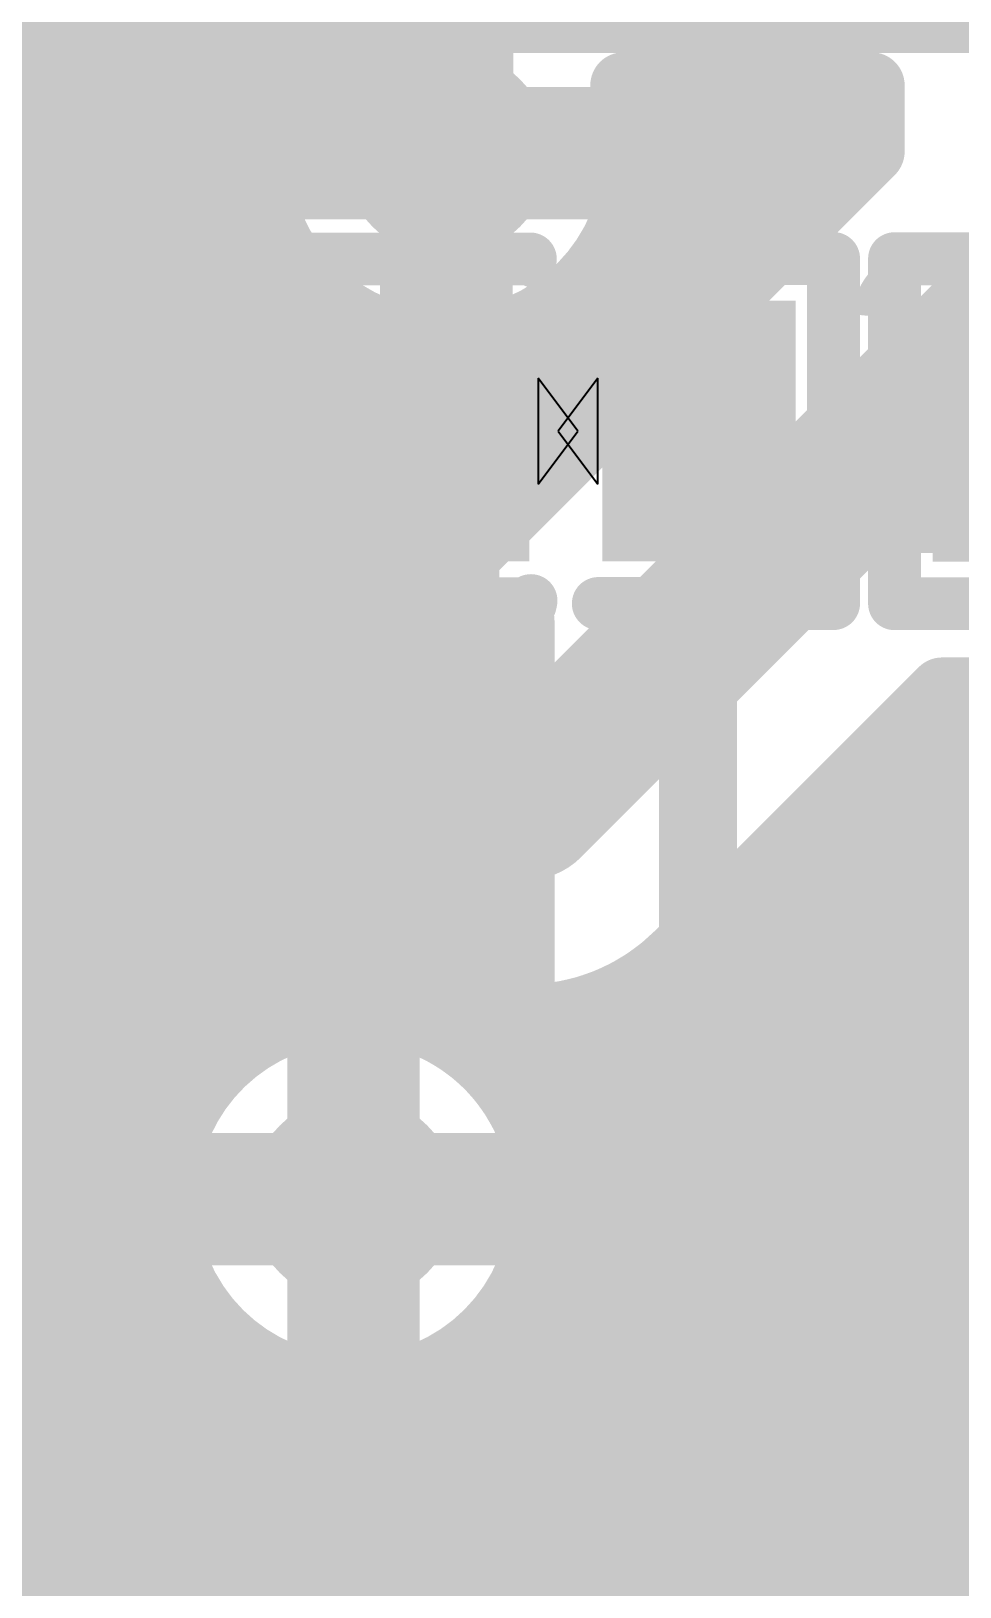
# Model space of a CAD drawing. Header units: inches. Extents: x 0 to 215, y 0 to 215.
# Drawn here: x 0.3667 to 0.4368, y 0.3897 to 0.5072 of the extents above; entities that cross this region are included whole.
import ezdxf

# ---------------------------------------------------------------- set-up
doc = ezdxf.new("R2010")
doc.units = ezdxf.units.IN
doc.header["$MEASUREMENT"] = 0
for name, color, linetype in [('BottomLayer', 5, 'Continuous'), ('BottomOverlay', 54, 'Continuous'), ('BottomPaste', 16, 'Continuous'), ('BottomSolder', 6, 'Continuous'), ('TopLayer', 1, 'Continuous'), ('TopOverlay', 2, 'Continuous'), ('TopPaste', 8, 'Continuous'), ('TopSolder', 216, 'Continuous'), ('ViaHoleLayer', 16, 'Continuous')]:
    doc.layers.add(name, color=color, linetype=linetype)
doc.styles.add('Arial', font='', dxfattribs={"height": 0.2})
doc.styles.get('Arial').set_extended_font_data('Arial')

# ---------------------------------------------------------------- blocks, each defined once
blk = doc.blocks.new('BF82192__10')
at = {"layer": 'BottomLayer'}
blk.add_hatch(color=5, dxfattribs=at).paths.add_polyline_path([(-0.09803, -0.31102), (-0.09803, -0.27953), (-0.07441, -0.27953), (-0.07441, -0.31102)])
at = {"layer": 'BottomPaste'}
blk.add_hatch(color=16, dxfattribs=at).paths.add_polyline_path([(-0.09803, -0.31102), (-0.09803, -0.27953), (-0.07441, -0.27953), (-0.07441, -0.31102)])
at = {"layer": 'BottomSolder'}
for points in [[(-0.1103, -0.18707), (-0.1103, -0.14757), (-0.07868, -0.14757), (-0.07868, -0.18707)], [(-0.06306, -0.18707), (-0.06306, -0.14757), (-0.03143, -0.14757), (-0.03143, -0.18707)], [(-0.01581, -0.18707), (-0.01581, -0.14757), (0.01581, -0.14757), (0.01581, -0.18707)], [(-0.10203, -0.31502), (-0.10203, -0.27553), (-0.07041, -0.27553), (-0.07041, -0.31502)]]:
    blk.add_hatch(color=6, dxfattribs=at).paths.add_polyline_path(points)
at = {"layer": 'BottomOverlay'}
blk.add_lwpolyline([(0.29565, -0.08636, 0.01, 0.01, -1), (-0.2949, -0.08636, 0.01, 0.01, 0)], format="xyseb", dxfattribs=at)
blk.add_lwpolyline([(0.29565, -0.08636, 0.01, 0.01, -1), (-0.2949, -0.08636, 0.01, 0.01, 0)], format="xyseb", dxfattribs=at)
blk = doc.blocks.new('T___P_____11')
at = {"layer": 'TopLayer'}
h = blk.add_hatch(color=1, dxfattribs=at)
edge = h.paths.add_edge_path()
edge.add_arc((0, 0), 0.01969, 0, 360)
at = {"layer": 'TopPaste'}
h = blk.add_hatch(color=8, dxfattribs=at)
edge = h.paths.add_edge_path()
edge.add_arc((0, 0), 0.01969, 0, 360)
at = {"layer": 'TopSolder'}
h = blk.add_hatch(color=216, dxfattribs=at)
edge = h.paths.add_edge_path()
edge.add_arc((0, 0), 0.02369, 0, 360)
blk = doc.blocks.new('T___P_____12')
at = {"layer": 'TopLayer'}
h = blk.add_hatch(color=1, dxfattribs=at)
edge = h.paths.add_edge_path()
edge.add_arc((0, 0), 0.01969, 0, 360)
at = {"layer": 'TopPaste'}
h = blk.add_hatch(color=8, dxfattribs=at)
edge = h.paths.add_edge_path()
edge.add_arc((0, 0), 0.01969, 0, 360)
at = {"layer": 'TopSolder'}
h = blk.add_hatch(color=216, dxfattribs=at)
edge = h.paths.add_edge_path()
edge.add_arc((0, 0), 0.02369, 0, 360)
blk = doc.blocks.new('D0201_BI_A_50')
at = {"layer": 'TopLayer'}
for points in [[(-0.01523, 0.00789), (-0.0046, 0.00789), (-0.0046, -0.00786), (-0.01523, -0.00786)], [(0.00485, 0.00789), (0.01548, 0.00789), (0.01548, -0.00786), (0.00485, -0.00786)]]:
    blk.add_hatch(color=1, dxfattribs=at).paths.add_polyline_path(points)
at = {"layer": 'TopPaste'}
for points in [[(-0.01523, 0.00789), (-0.0046, 0.00789), (-0.0046, -0.00786), (-0.01523, -0.00786)], [(0.00485, 0.00789), (0.01548, 0.00789), (0.01548, -0.00786), (0.00485, -0.00786)]]:
    blk.add_hatch(color=8, dxfattribs=at).paths.add_polyline_path(points)
at = {"layer": 'TopSolder'}
for points in [[(-0.0172, 0.00986), (-0.00263, 0.00986), (-0.00263, -0.00983), (-0.0172, -0.00983)], [(0.00288, 0.00986), (0.01745, 0.00986), (0.01745, -0.00983), (0.00288, -0.00983)]]:
    blk.add_hatch(color=216, dxfattribs=at).paths.add_polyline_path(points)
at = {"layer": 'TopOverlay'}
for p, q in [((0.00103, 0.00001), (-0.00197, 0.00401)), ((-0.00197, 0.00401), (-0.00197, -0.00399)), ((0.00253, 0.00401), (-0.00047, 0.00001)), ((0.00253, -0.00399), (0.00253, 0.00401)), ((-0.00197, -0.00399), (0.00103, 0.00001)), ((-0.00047, 0.00001), (0.00253, -0.00399))]:
    blk.add_line(p, q, dxfattribs=at)
for points in [[(-0.00257, 0.01301, 0.004, 0.004, 0), (-0.02032, 0.01301, 0.004, 0.004, 0)], [(-0.02032, 0.01301, 0.004, 0.004, 0), (-0.02032, 0.01001, 0.004, 0.004, 0)], [(0.00257, 0.01304, 0.004, 0.004, 0), (0.00252, 0.01279, 0.004, 0.004, 0)], [(0.02032, 0.01304, 0.004, 0.004, 0), (0.00257, 0.01304, 0.004, 0.004, 0)], [(0.02032, 0.01304, 0.004, 0.004, 0), (0.02032, -0.01001, 0.004, 0.004, 0)], [(-0.02032, 0.01001, 0.004, 0.004, 0), (-0.02032, -0.01304, 0.004, 0.004, 0)], [(0.02032, -0.01001, 0.004, 0.004, 0), (0.02032, -0.01301, 0.004, 0.004, 0)], [(-0.00257, -0.01304, 0.004, 0.004, 0), (-0.02032, -0.01304, 0.004, 0.004, 0)], [(-0.00252, -0.01279, 0.004, 0.004, 0), (-0.00257, -0.01304, 0.004, 0.004, 0)], [(0.02032, -0.01301, 0.004, 0.004, 0), (0.00257, -0.01301, 0.004, 0.004, 0)]]:
    blk.add_lwpolyline(points, format="xyseb", dxfattribs=at)
for points in [[(-0.02132, 0.01301, 0.002, 0.002, 1), (-0.01932, 0.01301, 0.002, 0.002, 1)], [(-0.02132, 0.01301, 0.002, 0.002, 1), (-0.01932, 0.01301, 0.002, 0.002, 1)], [(-0.00357, 0.01301, 0.002, 0.002, 1), (-0.00157, 0.01301, 0.002, 0.002, 1)], [(0.00152, 0.01279, 0.002, 0.002, 1), (0.00352, 0.01279, 0.002, 0.002, 1)], [(0.00157, 0.01304, 0.002, 0.002, 1), (0.00357, 0.01304, 0.002, 0.002, 1)], [(0.00157, 0.01304, 0.002, 0.002, 1), (0.00357, 0.01304, 0.002, 0.002, 1)], [(0.01932, 0.01304, 0.002, 0.002, 1), (0.02132, 0.01304, 0.002, 0.002, 1)], [(0.01932, 0.01304, 0.002, 0.002, 1), (0.02132, 0.01304, 0.002, 0.002, 1)], [(-0.02132, 0.01001, 0.002, 0.002, 1), (-0.01932, 0.01001, 0.002, 0.002, 1)], [(-0.02132, 0.01001, 0.002, 0.002, 1), (-0.01932, 0.01001, 0.002, 0.002, 1)], [(0.01932, -0.01001, 0.002, 0.002, 1), (0.02132, -0.01001, 0.002, 0.002, 1)], [(0.01932, -0.01001, 0.002, 0.002, 1), (0.02132, -0.01001, 0.002, 0.002, 1)], [(-0.02132, -0.01304, 0.002, 0.002, 1), (-0.01932, -0.01304, 0.002, 0.002, 1)], [(-0.02132, -0.01304, 0.002, 0.002, 1), (-0.01932, -0.01304, 0.002, 0.002, 1)], [(-0.00357, -0.01304, 0.002, 0.002, 1), (-0.00157, -0.01304, 0.002, 0.002, 1)], [(-0.00357, -0.01304, 0.002, 0.002, 1), (-0.00157, -0.01304, 0.002, 0.002, 1)], [(-0.00352, -0.01279, 0.002, 0.002, 1), (-0.00152, -0.01279, 0.002, 0.002, 1)], [(0.00157, -0.01301, 0.002, 0.002, 1), (0.00357, -0.01301, 0.002, 0.002, 1)], [(0.01932, -0.01301, 0.002, 0.002, 1), (0.02132, -0.01301, 0.002, 0.002, 1)], [(0.01932, -0.01301, 0.002, 0.002, 1), (0.02132, -0.01301, 0.002, 0.002, 1)]]:
    blk.add_lwpolyline(points, format="xyseb", close=True, dxfattribs=at)
blk = doc.blocks.new('D0201_BI_A_51')
at = {"layer": 'TopLayer'}
for points in [[(-0.01523, 0.00789), (-0.0046, 0.00789), (-0.0046, -0.00786), (-0.01523, -0.00786)], [(0.00485, 0.00789), (0.01548, 0.00789), (0.01548, -0.00786), (0.00485, -0.00786)]]:
    blk.add_hatch(color=1, dxfattribs=at).paths.add_polyline_path(points)
at = {"layer": 'TopPaste'}
for points in [[(-0.01523, 0.00789), (-0.0046, 0.00789), (-0.0046, -0.00786), (-0.01523, -0.00786)], [(0.00485, 0.00789), (0.01548, 0.00789), (0.01548, -0.00786), (0.00485, -0.00786)]]:
    blk.add_hatch(color=8, dxfattribs=at).paths.add_polyline_path(points)
at = {"layer": 'TopSolder'}
for points in [[(-0.0172, 0.00986), (-0.00263, 0.00986), (-0.00263, -0.00983), (-0.0172, -0.00983)], [(0.00288, 0.00986), (0.01745, 0.00986), (0.01745, -0.00983), (0.00288, -0.00983)]]:
    blk.add_hatch(color=216, dxfattribs=at).paths.add_polyline_path(points)
at = {"layer": 'TopOverlay'}
for p, q in [((0.00103, 0.00001), (-0.00197, 0.00401)), ((-0.00197, 0.00401), (-0.00197, -0.00399)), ((0.00253, 0.00401), (-0.00047, 0.00001)), ((0.00253, -0.00399), (0.00253, 0.00401)), ((-0.00197, -0.00399), (0.00103, 0.00001)), ((-0.00047, 0.00001), (0.00253, -0.00399))]:
    blk.add_line(p, q, dxfattribs=at)
for points in [[(-0.02032, 0.01301, 0.004, 0.004, 0), (-0.00257, 0.01301, 0.004, 0.004, 0)], [(-0.02032, 0.01001, 0.004, 0.004, 0), (-0.02032, 0.01301, 0.004, 0.004, 0)], [(0.00252, 0.01279, 0.004, 0.004, 0), (0.00257, 0.01304, 0.004, 0.004, 0)], [(0.00257, 0.01304, 0.004, 0.004, 0), (0.02032, 0.01304, 0.004, 0.004, 0)], [(0.02032, -0.01001, 0.004, 0.004, 0), (0.02032, 0.01304, 0.004, 0.004, 0)], [(-0.02032, -0.01304, 0.004, 0.004, 0), (-0.02032, 0.01001, 0.004, 0.004, 0)], [(0.02032, -0.01301, 0.004, 0.004, 0), (0.02032, -0.01001, 0.004, 0.004, 0)], [(-0.02032, -0.01304, 0.004, 0.004, 0), (-0.00257, -0.01304, 0.004, 0.004, 0)], [(-0.00257, -0.01304, 0.004, 0.004, 0), (-0.00252, -0.01279, 0.004, 0.004, 0)], [(0.00257, -0.01301, 0.004, 0.004, 0), (0.02032, -0.01301, 0.004, 0.004, 0)]]:
    blk.add_lwpolyline(points, format="xyseb", dxfattribs=at)
for points in [[(-0.02132, 0.01301, 0.002, 0.002, 1), (-0.01932, 0.01301, 0.002, 0.002, 1)], [(-0.02132, 0.01301, 0.002, 0.002, 1), (-0.01932, 0.01301, 0.002, 0.002, 1)], [(-0.00357, 0.01301, 0.002, 0.002, 1), (-0.00157, 0.01301, 0.002, 0.002, 1)], [(0.00152, 0.01279, 0.002, 0.002, 1), (0.00352, 0.01279, 0.002, 0.002, 1)], [(0.00157, 0.01304, 0.002, 0.002, 1), (0.00357, 0.01304, 0.002, 0.002, 1)], [(0.00157, 0.01304, 0.002, 0.002, 1), (0.00357, 0.01304, 0.002, 0.002, 1)], [(0.01932, 0.01304, 0.002, 0.002, 1), (0.02132, 0.01304, 0.002, 0.002, 1)], [(0.01932, 0.01304, 0.002, 0.002, 1), (0.02132, 0.01304, 0.002, 0.002, 1)], [(-0.02132, 0.01001, 0.002, 0.002, 1), (-0.01932, 0.01001, 0.002, 0.002, 1)], [(-0.02132, 0.01001, 0.002, 0.002, 1), (-0.01932, 0.01001, 0.002, 0.002, 1)], [(0.01932, -0.01001, 0.002, 0.002, 1), (0.02132, -0.01001, 0.002, 0.002, 1)], [(0.01932, -0.01001, 0.002, 0.002, 1), (0.02132, -0.01001, 0.002, 0.002, 1)], [(-0.02132, -0.01304, 0.002, 0.002, 1), (-0.01932, -0.01304, 0.002, 0.002, 1)], [(-0.02132, -0.01304, 0.002, 0.002, 1), (-0.01932, -0.01304, 0.002, 0.002, 1)], [(-0.00357, -0.01304, 0.002, 0.002, 1), (-0.00157, -0.01304, 0.002, 0.002, 1)], [(-0.00357, -0.01304, 0.002, 0.002, 1), (-0.00157, -0.01304, 0.002, 0.002, 1)], [(-0.00352, -0.01279, 0.002, 0.002, 1), (-0.00152, -0.01279, 0.002, 0.002, 1)], [(0.00157, -0.01301, 0.002, 0.002, 1), (0.00357, -0.01301, 0.002, 0.002, 1)], [(0.01932, -0.01301, 0.002, 0.002, 1), (0.02132, -0.01301, 0.002, 0.002, 1)], [(0.01932, -0.01301, 0.002, 0.002, 1), (0.02132, -0.01301, 0.002, 0.002, 1)]]:
    blk.add_lwpolyline(points, format="xyseb", close=True, dxfattribs=at)
blk = doc.blocks.new('D0201_BI_A_56')
at = {"layer": 'TopLayer'}
for points in [[(-0.01523, 0.00789), (-0.0046, 0.00789), (-0.0046, -0.00786), (-0.01523, -0.00786)], [(0.00485, 0.00789), (0.01548, 0.00789), (0.01548, -0.00786), (0.00485, -0.00786)]]:
    blk.add_hatch(color=1, dxfattribs=at).paths.add_polyline_path(points)
at = {"layer": 'TopPaste'}
for points in [[(-0.01523, 0.00789), (-0.0046, 0.00789), (-0.0046, -0.00786), (-0.01523, -0.00786)], [(0.00485, 0.00789), (0.01548, 0.00789), (0.01548, -0.00786), (0.00485, -0.00786)]]:
    blk.add_hatch(color=8, dxfattribs=at).paths.add_polyline_path(points)
at = {"layer": 'TopSolder'}
for points in [[(-0.0172, 0.00986), (-0.00263, 0.00986), (-0.00263, -0.00983), (-0.0172, -0.00983)], [(0.00288, 0.00986), (0.01745, 0.00986), (0.01745, -0.00983), (0.00288, -0.00983)]]:
    blk.add_hatch(color=216, dxfattribs=at).paths.add_polyline_path(points)
at = {"layer": 'TopOverlay'}
for p, q in [((0.00103, 0.00001), (-0.00197, 0.00401)), ((-0.00197, 0.00401), (-0.00197, -0.00399)), ((0.00253, 0.00401), (-0.00047, 0.00001)), ((0.00253, -0.00399), (0.00253, 0.00401)), ((-0.00197, -0.00399), (0.00103, 0.00001)), ((-0.00047, 0.00001), (0.00253, -0.00399))]:
    blk.add_line(p, q, dxfattribs=at)
for points in [[(-0.00257, 0.01301, 0.004, 0.004, 0), (-0.02032, 0.01301, 0.004, 0.004, 0)], [(-0.02032, 0.01301, 0.004, 0.004, 0), (-0.02032, 0.01001, 0.004, 0.004, 0)], [(0.00257, 0.01304, 0.004, 0.004, 0), (0.00252, 0.01279, 0.004, 0.004, 0)], [(0.02032, 0.01304, 0.004, 0.004, 0), (0.00257, 0.01304, 0.004, 0.004, 0)], [(0.02032, 0.01304, 0.004, 0.004, 0), (0.02032, -0.01001, 0.004, 0.004, 0)], [(-0.02032, 0.01001, 0.004, 0.004, 0), (-0.02032, -0.01304, 0.004, 0.004, 0)], [(0.02032, -0.01001, 0.004, 0.004, 0), (0.02032, -0.01301, 0.004, 0.004, 0)], [(-0.00257, -0.01304, 0.004, 0.004, 0), (-0.02032, -0.01304, 0.004, 0.004, 0)], [(-0.00252, -0.01279, 0.004, 0.004, 0), (-0.00257, -0.01304, 0.004, 0.004, 0)], [(0.02032, -0.01301, 0.004, 0.004, 0), (0.00257, -0.01301, 0.004, 0.004, 0)]]:
    blk.add_lwpolyline(points, format="xyseb", dxfattribs=at)
for points in [[(-0.02132, 0.01301, 0.002, 0.002, 1), (-0.01932, 0.01301, 0.002, 0.002, 1)], [(-0.02132, 0.01301, 0.002, 0.002, 1), (-0.01932, 0.01301, 0.002, 0.002, 1)], [(-0.00357, 0.01301, 0.002, 0.002, 1), (-0.00157, 0.01301, 0.002, 0.002, 1)], [(0.00152, 0.01279, 0.002, 0.002, 1), (0.00352, 0.01279, 0.002, 0.002, 1)], [(0.00157, 0.01304, 0.002, 0.002, 1), (0.00357, 0.01304, 0.002, 0.002, 1)], [(0.00157, 0.01304, 0.002, 0.002, 1), (0.00357, 0.01304, 0.002, 0.002, 1)], [(0.01932, 0.01304, 0.002, 0.002, 1), (0.02132, 0.01304, 0.002, 0.002, 1)], [(0.01932, 0.01304, 0.002, 0.002, 1), (0.02132, 0.01304, 0.002, 0.002, 1)], [(-0.02132, 0.01001, 0.002, 0.002, 1), (-0.01932, 0.01001, 0.002, 0.002, 1)], [(-0.02132, 0.01001, 0.002, 0.002, 1), (-0.01932, 0.01001, 0.002, 0.002, 1)], [(0.01932, -0.01001, 0.002, 0.002, 1), (0.02132, -0.01001, 0.002, 0.002, 1)], [(0.01932, -0.01001, 0.002, 0.002, 1), (0.02132, -0.01001, 0.002, 0.002, 1)], [(-0.02132, -0.01304, 0.002, 0.002, 1), (-0.01932, -0.01304, 0.002, 0.002, 1)], [(-0.02132, -0.01304, 0.002, 0.002, 1), (-0.01932, -0.01304, 0.002, 0.002, 1)], [(-0.00357, -0.01304, 0.002, 0.002, 1), (-0.00157, -0.01304, 0.002, 0.002, 1)], [(-0.00357, -0.01304, 0.002, 0.002, 1), (-0.00157, -0.01304, 0.002, 0.002, 1)], [(-0.00352, -0.01279, 0.002, 0.002, 1), (-0.00152, -0.01279, 0.002, 0.002, 1)], [(0.00157, -0.01301, 0.002, 0.002, 1), (0.00357, -0.01301, 0.002, 0.002, 1)], [(0.01932, -0.01301, 0.002, 0.002, 1), (0.02132, -0.01301, 0.002, 0.002, 1)], [(0.01932, -0.01301, 0.002, 0.002, 1), (0.02132, -0.01301, 0.002, 0.002, 1)]]:
    blk.add_lwpolyline(points, format="xyseb", close=True, dxfattribs=at)

msp = doc.modelspace()

# ---------------------------------------------------------------- hatches: boundary and pattern name
at = {"layer": 'BottomLayer'}
h = msp.add_hatch(color=5, dxfattribs=at)
edge = h.paths.add_edge_path()
edge.add_arc((0.398, 0.498), 0.00787, 0, 360)
h = msp.add_hatch(color=5, dxfattribs=at)
edge = h.paths.add_edge_path()
edge.add_arc((0.391, 0.419), 0.00787, 0, 360)
at = {"layer": 'TopLayer'}
h = msp.add_hatch(color=1, dxfattribs=at)
edge = h.paths.add_edge_path()
edge.add_arc((0.398, 0.498), 0.00787, 0, 360)
h = msp.add_hatch(color=1, dxfattribs=at)
edge = h.paths.add_edge_path()
edge.add_arc((0.391, 0.419), 0.00787, 0, 360)
at = {"layer": 'ViaHoleLayer'}
h = msp.add_hatch(color=16, dxfattribs=at)
edge = h.paths.add_edge_path()
edge.add_arc((0.398, 0.498), 0.00394, 0, 360)
h = msp.add_hatch(color=16, dxfattribs=at)
edge = h.paths.add_edge_path()
edge.add_arc((0.391, 0.419), 0.00394, 0, 360)

# ---------------------------------------------------------------- linework, layer by layer
at = {"layer": 'BottomLayer'}
for points in [[(0.37014, 0.50311, 0.005, 0.005, 0), (0.37014, 0.54748, 0.005, 0.005, 0)], [(0.38089, 0.50311, 0.005, 0.005, 0), (0.38089, 0.54748, 0.005, 0.005, 0)], [(0.41738, 0.50311, 0.005, 0.005, 0), (0.41738, 0.54748, 0.005, 0.005, 0)], [(0.42813, 0.50311, 0.005, 0.005, 0), (0.42813, 0.54748, 0.005, 0.005, 0)], [(0.39913, 0.49913, 0.00787, 0.00787, 0), (0.39913, 0.5253, 0.00787, 0.00787, 0)], [(0.37014, 0.50598, 0.005, 0.005, 0), (0.38089, 0.50598, 0.005, 0.005, 0)], [(0.41738, 0.50598, 0.005, 0.005, 0), (0.42813, 0.50598, 0.005, 0.005, 0)], [(0.35666, 0.50311, 0.005, 0.005, 0), (0.37014, 0.50311, 0.005, 0.005, 0)], [(0.38089, 0.50311, 0.005, 0.005, 0), (0.38463, 0.50311, 0.005, 0.005, 0)], [(0.41231, 0.498, 0.005, 0.005, -1.201706), (0.38463, 0.50311, 0.005, 0.005, 0)], [(0.41137, 0.50311, 0.005, 0.005, 0), (0.41738, 0.50311, 0.005, 0.005, 0)], [(0.41137, 0.50311, 0.005, 0.005, -0.091613), (0.41231, 0.498, 0.005, 0.005, 0)], [(0.4301, 0.49812, 0.005, 0.005, 0), (0.4301, 0.50311, 0.005, 0.005, 0)], [(0.35551, 0.50196, 0.005, 0.005, 0), (0.38425, 0.50196, 0.005, 0.005, 0)], [(0.41175, 0.50196, 0.005, 0.005, 0), (0.4301, 0.50196, 0.005, 0.005, 0)], [(0.38619, 0.498, 0.01, 0.01, 0), (0.398, 0.498, 0.01, 0.01, 0)], [(0.398, 0.498, 0.01, 0.01, 0), (0.40981, 0.498, 0.01, 0.01, 0)], [(0.398, 0.48619, 0.01, 0.01, 0), (0.398, 0.498, 0.01, 0.01, 0)], [(0.398, 0.498, 0.00787, 0.00787, 0), (0.39913, 0.49913, 0.00787, 0.00787, 0)], [(0.41721, 0.48523, 0.005, 0.005, 0), (0.4301, 0.49812, 0.005, 0.005, 0)], [(0.3515, 0.49795, 0.005, 0.005, 0), (0.38369, 0.49795, 0.005, 0.005, 0)], [(0.41231, 0.49795, 0.005, 0.005, 0), (0.42992, 0.49795, 0.005, 0.005, 0)], [(0.42869, 0.47369, 0.01181, 0.01181, 0), (0.44638, 0.49138, 0.01181, 0.01181, 0)], [(0.34748, 0.49393, 0.005, 0.005, 0), (0.38428, 0.49393, 0.005, 0.005, 0)], [(0.41172, 0.49393, 0.005, 0.005, 0), (0.42591, 0.49393, 0.005, 0.005, 0)], [(0.34347, 0.48992, 0.005, 0.005, 0), (0.38619, 0.48992, 0.005, 0.005, 0)], [(0.40981, 0.48992, 0.005, 0.005, 0), (0.42189, 0.48992, 0.005, 0.005, 0)], [(0.34066, 0.4859, 0.005, 0.005, 0), (0.39036, 0.4859, 0.005, 0.005, 0)], [(0.39726, 0.46528, 0.005, 0.005, 0), (0.41715, 0.48517, 0.005, 0.005, 0)], [(0.40564, 0.4859, 0.005, 0.005, 0), (0.41788, 0.4859, 0.005, 0.005, 0)], [(0.33556, 0.48188, 0.005, 0.005, 0), (0.41386, 0.48188, 0.005, 0.005, 0)], [(0.28978, 0.47787, 0.005, 0.005, 0), (0.40985, 0.47787, 0.005, 0.005, 0)], [(0.404, 0.449, 0.01181, 0.01181, 0), (0.42869, 0.47369, 0.01181, 0.01181, 0)], [(0.42869, 0.47369, 0.01181, 0.01181, 0), (0.48269, 0.47369, 0.01181, 0.01181, 0)], [(0.28557, 0.47385, 0.005, 0.005, 0), (0.40583, 0.47385, 0.005, 0.005, 0)], [(0.27197, 0.46984, 0.005, 0.005, 0), (0.40181, 0.46984, 0.005, 0.005, 0)], [(0.27033, 0.46528, 0.005, 0.005, 0), (0.39726, 0.46528, 0.005, 0.005, 0)], [(0.27061, 0.46582, 0.005, 0.005, 0), (0.3978, 0.46582, 0.005, 0.005, 0)], [(0.41554, 0.43752, 0.005, 0.005, 0), (0.43543, 0.45741, 0.005, 0.005, 0)], [(0.43543, 0.45741, 0.005, 0.005, 0), (0.48269, 0.45741, 0.005, 0.005, 0)], [(0.4318, 0.45377, 0.005, 0.005, 0), (0.53549, 0.45377, 0.005, 0.005, 0)], [(0.26104, 0.449, 0.01181, 0.01181, 0), (0.404, 0.449, 0.01181, 0.01181, 0)], [(0.42778, 0.44976, 0.005, 0.005, 0), (0.53414, 0.44976, 0.005, 0.005, 0)], [(0.42377, 0.44574, 0.005, 0.005, 0), (0.53375, 0.44574, 0.005, 0.005, 0)], [(0.41975, 0.44173, 0.005, 0.005, 0), (0.53426, 0.44173, 0.005, 0.005, 0)], [(0.41554, 0.43752, 0.005, 0.005, -0.199638), (0.404, 0.43272, 0.005, 0.005, 0)], [(0.41551, 0.43749, 0.005, 0.005, -0.198912), (0.404, 0.43272, 0.005, 0.005, 0)], [(0.41573, 0.43771, 0.005, 0.005, 0), (0.53574, 0.43771, 0.005, 0.005, 0)], [(0.40955, 0.4337, 0.005, 0.005, 0), (0.53852, 0.4337, 0.005, 0.005, 0)], [(0.26683, 0.43272, 0.005, 0.005, 0), (0.38693, 0.43272, 0.005, 0.005, 0)], [(0.3767, 0.41953, 0.005, 0.005, -0.321812), (0.38693, 0.43272, 0.005, 0.005, 0)], [(0.39507, 0.43272, 0.005, 0.005, 0), (0.404, 0.43272, 0.005, 0.005, 0)], [(0.39507, 0.43272, 0.005, 0.005, -0.332091), (0.40531, 0.419, 0.005, 0.005, 0)], [(0.26605, 0.42968, 0.005, 0.005, 0), (0.38147, 0.42968, 0.005, 0.005, 0)], [(0.40053, 0.42968, 0.005, 0.005, 0), (0.54384, 0.42968, 0.005, 0.005, 0)], [(0.26764, 0.42566, 0.005, 0.005, 0), (0.37834, 0.42566, 0.005, 0.005, 0)], [(0.40366, 0.42566, 0.005, 0.005, 0), (0.67888, 0.42566, 0.005, 0.005, 0)], [(0.26824, 0.42165, 0.005, 0.005, 0), (0.37694, 0.42165, 0.005, 0.005, 0)], [(0.40506, 0.42165, 0.005, 0.005, 0), (0.67549, 0.42165, 0.005, 0.005, 0)], [(0.37919, 0.419, 0.01, 0.01, 0), (0.391, 0.419, 0.01, 0.01, 0)], [(0.391, 0.419, 0.01, 0.01, 0), (0.40281, 0.419, 0.01, 0.01, 0)], [(0.391, 0.40719, 0.01, 0.01, 0), (0.391, 0.419, 0.01, 0.01, 0)], [(0.34191, 0.41953, 0.005, 0.005, 0), (0.3767, 0.41953, 0.005, 0.005, 0)], [(0.36016, 0.40128, 0.00787, 0.00787, 0), (0.37787, 0.419, 0.00787, 0.00787, 0)], [(0.37787, 0.419, 0.00787, 0.00787, 0), (0.488, 0.419, 0.00787, 0.00787, 0)], [(0.40531, 0.419, 0.005, 0.005, -0.778824), (0.37841, 0.4122, 0.005, 0.005, 0)], [(0.40525, 0.41763, 0.005, 0.005, 0), (0.49042, 0.41763, 0.005, 0.005, 0)], [(0.40426, 0.41362, 0.005, 0.005, 0), (0.48731, 0.41362, 0.005, 0.005, 0)], [(0.37841, 0.37516, 0.005, 0.005, 0), (0.37841, 0.4122, 0.005, 0.005, 0)], [(0.40179, 0.4096, 0.005, 0.005, 0), (0.48593, 0.4096, 0.005, 0.005, 0)], [(0.37841, 0.40559, 0.005, 0.005, 0), (0.38601, 0.40559, 0.005, 0.005, 0)], [(0.39599, 0.40559, 0.005, 0.005, 0), (0.48576, 0.40559, 0.005, 0.005, 0)], [(0.37841, 0.40157, 0.005, 0.005, 0), (0.48676, 0.40157, 0.005, 0.005, 0)], [(0.36016, 0.39735, 0.01, 0.01, 0), (0.37591, 0.39735, 0.01, 0.01, 0)], [(0.37841, 0.39755, 0.005, 0.005, 0), (0.48925, 0.39755, 0.005, 0.005, 0)], [(0.37841, 0.39354, 0.005, 0.005, 0), (0.49514, 0.39354, 0.005, 0.005, 0)], [(0.37841, 0.38952, 0.005, 0.005, 0), (0.51435, 0.38952, 0.005, 0.005, 0)]]:
    msp.add_lwpolyline(points, format="xyseb", dxfattribs=at)
for points in [[(0.36889, 0.50598, 0.0025, 0.0025, 1), (0.37139, 0.50598, 0.0025, 0.0025, 1)], [(0.37964, 0.50598, 0.0025, 0.0025, 1), (0.38214, 0.50598, 0.0025, 0.0025, 1)], [(0.41613, 0.50598, 0.0025, 0.0025, 1), (0.41863, 0.50598, 0.0025, 0.0025, 1)], [(0.42688, 0.50598, 0.0025, 0.0025, 1), (0.42938, 0.50598, 0.0025, 0.0025, 1)], [(0.36889, 0.50311, 0.0025, 0.0025, 1), (0.37139, 0.50311, 0.0025, 0.0025, 1)], [(0.36889, 0.50311, 0.0025, 0.0025, 1), (0.37139, 0.50311, 0.0025, 0.0025, 1)], [(0.37964, 0.50311, 0.0025, 0.0025, 1), (0.38214, 0.50311, 0.0025, 0.0025, 1)], [(0.37964, 0.50311, 0.0025, 0.0025, 1), (0.38214, 0.50311, 0.0025, 0.0025, 1)], [(0.38338, 0.50311, 0.0025, 0.0025, 1), (0.38588, 0.50311, 0.0025, 0.0025, 1)], [(0.38338, 0.50311, 0.0025, 0.0025, 1), (0.38588, 0.50311, 0.0025, 0.0025, 1)], [(0.41012, 0.50311, 0.0025, 0.0025, 1), (0.41262, 0.50311, 0.0025, 0.0025, 1)], [(0.41012, 0.50311, 0.0025, 0.0025, 1), (0.41262, 0.50311, 0.0025, 0.0025, 1)], [(0.41613, 0.50311, 0.0025, 0.0025, 1), (0.41863, 0.50311, 0.0025, 0.0025, 1)], [(0.41613, 0.50311, 0.0025, 0.0025, 1), (0.41863, 0.50311, 0.0025, 0.0025, 1)], [(0.42688, 0.50311, 0.0025, 0.0025, 1), (0.42938, 0.50311, 0.0025, 0.0025, 1)], [(0.42885, 0.50311, 0.0025, 0.0025, 1), (0.43135, 0.50311, 0.0025, 0.0025, 1)], [(0.383, 0.50196, 0.0025, 0.0025, 1), (0.3855, 0.50196, 0.0025, 0.0025, 1)], [(0.4105, 0.50196, 0.0025, 0.0025, 1), (0.413, 0.50196, 0.0025, 0.0025, 1)], [(0.42885, 0.50196, 0.0025, 0.0025, 1), (0.43135, 0.50196, 0.0025, 0.0025, 1)], [(0.38369, 0.498, 0.005, 0.005, 1), (0.38869, 0.498, 0.005, 0.005, 1)], [(0.3955, 0.498, 0.005, 0.005, 1), (0.4005, 0.498, 0.005, 0.005, 1)], [(0.3955, 0.498, 0.005, 0.005, 1), (0.4005, 0.498, 0.005, 0.005, 1)], [(0.3955, 0.498, 0.005, 0.005, 1), (0.4005, 0.498, 0.005, 0.005, 1)], [(0.39717, 0.49913, 0.00394, 0.00394, 1), (0.4011, 0.49913, 0.00394, 0.00394, 1)], [(0.39717, 0.49913, 0.00394, 0.00394, 1), (0.4011, 0.49913, 0.00394, 0.00394, 1)], [(0.40731, 0.498, 0.005, 0.005, 1), (0.41231, 0.498, 0.005, 0.005, 1)], [(0.39603, 0.498, 0.00394, 0.00394, 1), (0.39997, 0.498, 0.00394, 0.00394, 1)], [(0.41106, 0.498, 0.0025, 0.0025, 1), (0.41356, 0.498, 0.0025, 0.0025, 1)], [(0.41106, 0.498, 0.0025, 0.0025, 1), (0.41356, 0.498, 0.0025, 0.0025, 1)], [(0.42885, 0.49812, 0.0025, 0.0025, 1), (0.43135, 0.49812, 0.0025, 0.0025, 1)], [(0.42885, 0.49812, 0.0025, 0.0025, 1), (0.43135, 0.49812, 0.0025, 0.0025, 1)], [(0.38244, 0.49795, 0.0025, 0.0025, 1), (0.38494, 0.49795, 0.0025, 0.0025, 1)], [(0.41106, 0.49795, 0.0025, 0.0025, 1), (0.41356, 0.49795, 0.0025, 0.0025, 1)], [(0.42867, 0.49795, 0.0025, 0.0025, 1), (0.43117, 0.49795, 0.0025, 0.0025, 1)], [(0.38303, 0.49393, 0.0025, 0.0025, 1), (0.38553, 0.49393, 0.0025, 0.0025, 1)], [(0.41047, 0.49393, 0.0025, 0.0025, 1), (0.41297, 0.49393, 0.0025, 0.0025, 1)], [(0.42466, 0.49393, 0.0025, 0.0025, 1), (0.42716, 0.49393, 0.0025, 0.0025, 1)], [(0.38494, 0.48992, 0.0025, 0.0025, 1), (0.38744, 0.48992, 0.0025, 0.0025, 1)], [(0.40856, 0.48992, 0.0025, 0.0025, 1), (0.41106, 0.48992, 0.0025, 0.0025, 1)], [(0.42064, 0.48992, 0.0025, 0.0025, 1), (0.42314, 0.48992, 0.0025, 0.0025, 1)], [(0.3955, 0.48619, 0.005, 0.005, 1), (0.4005, 0.48619, 0.005, 0.005, 1)], [(0.38911, 0.4859, 0.0025, 0.0025, 1), (0.39161, 0.4859, 0.0025, 0.0025, 1)], [(0.40439, 0.4859, 0.0025, 0.0025, 1), (0.40689, 0.4859, 0.0025, 0.0025, 1)], [(0.4159, 0.48517, 0.0025, 0.0025, 1), (0.4184, 0.48517, 0.0025, 0.0025, 1)], [(0.41596, 0.48523, 0.0025, 0.0025, 1), (0.41846, 0.48523, 0.0025, 0.0025, 1)], [(0.41663, 0.4859, 0.0025, 0.0025, 1), (0.41913, 0.4859, 0.0025, 0.0025, 1)], [(0.41261, 0.48188, 0.0025, 0.0025, 1), (0.41511, 0.48188, 0.0025, 0.0025, 1)], [(0.4086, 0.47787, 0.0025, 0.0025, 1), (0.4111, 0.47787, 0.0025, 0.0025, 1)], [(0.42574, 0.47369, 0.00591, 0.00591, 1), (0.43164, 0.47369, 0.00591, 0.00591, 1)], [(0.42574, 0.47369, 0.00591, 0.00591, 1), (0.43164, 0.47369, 0.00591, 0.00591, 1)], [(0.42574, 0.47369, 0.00591, 0.00591, 1), (0.43164, 0.47369, 0.00591, 0.00591, 1)], [(0.40458, 0.47385, 0.0025, 0.0025, 1), (0.40708, 0.47385, 0.0025, 0.0025, 1)], [(0.40056, 0.46984, 0.0025, 0.0025, 1), (0.40306, 0.46984, 0.0025, 0.0025, 1)], [(0.39601, 0.46528, 0.0025, 0.0025, 1), (0.39851, 0.46528, 0.0025, 0.0025, 1)], [(0.39601, 0.46528, 0.0025, 0.0025, 1), (0.39851, 0.46528, 0.0025, 0.0025, 1)], [(0.39655, 0.46582, 0.0025, 0.0025, 1), (0.39905, 0.46582, 0.0025, 0.0025, 1)], [(0.43418, 0.45741, 0.0025, 0.0025, 1), (0.43668, 0.45741, 0.0025, 0.0025, 1)], [(0.43418, 0.45741, 0.0025, 0.0025, 1), (0.43668, 0.45741, 0.0025, 0.0025, 1)], [(0.43055, 0.45377, 0.0025, 0.0025, 1), (0.43305, 0.45377, 0.0025, 0.0025, 1)], [(0.40105, 0.449, 0.00591, 0.00591, 1), (0.40695, 0.449, 0.00591, 0.00591, 1)], [(0.40105, 0.449, 0.00591, 0.00591, 1), (0.40695, 0.449, 0.00591, 0.00591, 1)], [(0.42653, 0.44976, 0.0025, 0.0025, 1), (0.42903, 0.44976, 0.0025, 0.0025, 1)], [(0.42252, 0.44574, 0.0025, 0.0025, 1), (0.42502, 0.44574, 0.0025, 0.0025, 1)], [(0.4185, 0.44173, 0.0025, 0.0025, 1), (0.421, 0.44173, 0.0025, 0.0025, 1)], [(0.41426, 0.43749, 0.0025, 0.0025, 1), (0.41676, 0.43749, 0.0025, 0.0025, 1)], [(0.41429, 0.43752, 0.0025, 0.0025, 1), (0.41679, 0.43752, 0.0025, 0.0025, 1)], [(0.41429, 0.43752, 0.0025, 0.0025, 1), (0.41679, 0.43752, 0.0025, 0.0025, 1)], [(0.41448, 0.43771, 0.0025, 0.0025, 1), (0.41698, 0.43771, 0.0025, 0.0025, 1)], [(0.4083, 0.4337, 0.0025, 0.0025, 1), (0.4108, 0.4337, 0.0025, 0.0025, 1)], [(0.38568, 0.43272, 0.0025, 0.0025, 1), (0.38818, 0.43272, 0.0025, 0.0025, 1)], [(0.38568, 0.43272, 0.0025, 0.0025, 1), (0.38818, 0.43272, 0.0025, 0.0025, 1)], [(0.39382, 0.43272, 0.0025, 0.0025, 1), (0.39632, 0.43272, 0.0025, 0.0025, 1)], [(0.39382, 0.43272, 0.0025, 0.0025, 1), (0.39632, 0.43272, 0.0025, 0.0025, 1)], [(0.40275, 0.43272, 0.0025, 0.0025, 1), (0.40525, 0.43272, 0.0025, 0.0025, 1)], [(0.40275, 0.43272, 0.0025, 0.0025, 1), (0.40525, 0.43272, 0.0025, 0.0025, 1)], [(0.40275, 0.43272, 0.0025, 0.0025, 1), (0.40525, 0.43272, 0.0025, 0.0025, 1)], [(0.38022, 0.42968, 0.0025, 0.0025, 1), (0.38272, 0.42968, 0.0025, 0.0025, 1)], [(0.39928, 0.42968, 0.0025, 0.0025, 1), (0.40178, 0.42968, 0.0025, 0.0025, 1)], [(0.37709, 0.42566, 0.0025, 0.0025, 1), (0.37959, 0.42566, 0.0025, 0.0025, 1)], [(0.40241, 0.42566, 0.0025, 0.0025, 1), (0.40491, 0.42566, 0.0025, 0.0025, 1)], [(0.37569, 0.42165, 0.0025, 0.0025, 1), (0.37819, 0.42165, 0.0025, 0.0025, 1)], [(0.40381, 0.42165, 0.0025, 0.0025, 1), (0.40631, 0.42165, 0.0025, 0.0025, 1)], [(0.37669, 0.419, 0.005, 0.005, 1), (0.38169, 0.419, 0.005, 0.005, 1)], [(0.3885, 0.419, 0.005, 0.005, 1), (0.3935, 0.419, 0.005, 0.005, 1)], [(0.3885, 0.419, 0.005, 0.005, 1), (0.3935, 0.419, 0.005, 0.005, 1)], [(0.3885, 0.419, 0.005, 0.005, 1), (0.3935, 0.419, 0.005, 0.005, 1)], [(0.40031, 0.419, 0.005, 0.005, 1), (0.40531, 0.419, 0.005, 0.005, 1)], [(0.37591, 0.419, 0.00394, 0.00394, 1), (0.37984, 0.419, 0.00394, 0.00394, 1)], [(0.37591, 0.419, 0.00394, 0.00394, 1), (0.37984, 0.419, 0.00394, 0.00394, 1)], [(0.37545, 0.41953, 0.0025, 0.0025, 1), (0.37795, 0.41953, 0.0025, 0.0025, 1)], [(0.37545, 0.41953, 0.0025, 0.0025, 1), (0.37795, 0.41953, 0.0025, 0.0025, 1)], [(0.40406, 0.419, 0.0025, 0.0025, 1), (0.40656, 0.419, 0.0025, 0.0025, 1)], [(0.40406, 0.419, 0.0025, 0.0025, 1), (0.40656, 0.419, 0.0025, 0.0025, 1)], [(0.404, 0.41763, 0.0025, 0.0025, 1), (0.4065, 0.41763, 0.0025, 0.0025, 1)], [(0.40301, 0.41362, 0.0025, 0.0025, 1), (0.40551, 0.41362, 0.0025, 0.0025, 1)], [(0.37716, 0.4122, 0.0025, 0.0025, 1), (0.37966, 0.4122, 0.0025, 0.0025, 1)], [(0.37716, 0.4122, 0.0025, 0.0025, 1), (0.37966, 0.4122, 0.0025, 0.0025, 1)], [(0.3885, 0.40719, 0.005, 0.005, 1), (0.3935, 0.40719, 0.005, 0.005, 1)], [(0.40054, 0.4096, 0.0025, 0.0025, 1), (0.40304, 0.4096, 0.0025, 0.0025, 1)], [(0.37716, 0.40559, 0.0025, 0.0025, 1), (0.37966, 0.40559, 0.0025, 0.0025, 1)], [(0.38476, 0.40559, 0.0025, 0.0025, 1), (0.38726, 0.40559, 0.0025, 0.0025, 1)], [(0.39474, 0.40559, 0.0025, 0.0025, 1), (0.39724, 0.40559, 0.0025, 0.0025, 1)], [(0.37716, 0.40157, 0.0025, 0.0025, 1), (0.37966, 0.40157, 0.0025, 0.0025, 1)], [(0.37341, 0.39735, 0.005, 0.005, 1), (0.37841, 0.39735, 0.005, 0.005, 1)], [(0.37716, 0.39755, 0.0025, 0.0025, 1), (0.37966, 0.39755, 0.0025, 0.0025, 1)], [(0.37716, 0.39354, 0.0025, 0.0025, 1), (0.37966, 0.39354, 0.0025, 0.0025, 1)], [(0.37716, 0.38952, 0.0025, 0.0025, 1), (0.37966, 0.38952, 0.0025, 0.0025, 1)]]:
    msp.add_lwpolyline(points, format="xyseb", close=True, dxfattribs=at)
at = {"layer": 'TopLayer'}
for points in [[(0.41707, 0.477, 0.00591, 0.00591, 0), (0.41707, 0.54189, 0.00591, 0.00591, 0)], [(0.377, 0.519, 0.01181, 0.01181, 0), (0.398, 0.498, 0.01181, 0.01181, 0)], [(0.38535, 0.49131, 0.005, 0.005, -0.710296), (0.40375, 0.51111, 0.005, 0.005, 0)], [(0.398, 0.498, 0.01, 0.01, 0), (0.398, 0.50981, 0.01, 0.01, 0)], [(0.34341, 0.50598, 0.005, 0.005, 0), (0.38612, 0.50598, 0.005, 0.005, 0)], [(0.34481, 0.50196, 0.005, 0.005, 0), (0.38425, 0.50196, 0.005, 0.005, 0)], [(0.38619, 0.498, 0.01, 0.01, 0), (0.398, 0.498, 0.01, 0.01, 0)], [(0.398, 0.478, 0.00787, 0.00787, 0), (0.398, 0.498, 0.00787, 0.00787, 0)], [(0.34525, 0.49795, 0.005, 0.005, 0), (0.38369, 0.49795, 0.005, 0.005, 0)], [(0.34479, 0.49393, 0.005, 0.005, 0), (0.38428, 0.49393, 0.005, 0.005, 0)], [(0.38525, 0.46269, 0.005, 0.005, 0), (0.38525, 0.49131, 0.005, 0.005, 0)], [(0.36375, 0.49031, 0.005, 0.005, 0), (0.38383, 0.49031, 0.005, 0.005, 0)], [(0.37207, 0.476, 0.01, 0.01, 0), (0.37207, 0.48781, 0.01, 0.01, 0)], [(0.38383, 0.46169, 0.005, 0.005, 0), (0.38383, 0.49031, 0.005, 0.005, 0)], [(0.37207, 0.46307, 0.01181, 0.01181, 0), (0.37207, 0.476, 0.01181, 0.01181, 0)], [(0.38775, 0.477, 0.01, 0.01, 0), (0.397, 0.477, 0.01, 0.01, 0)], [(0.397, 0.46519, 0.01, 0.01, 0), (0.397, 0.477, 0.01, 0.01, 0)], [(0.397, 0.477, 0.00787, 0.00787, 0), (0.398, 0.478, 0.00787, 0.00787, 0)], [(0.37207, 0.476, 0.01, 0.01, 0), (0.38133, 0.476, 0.01, 0.01, 0)], [(0.37207, 0.46419, 0.01, 0.01, 0), (0.37207, 0.476, 0.01, 0.01, 0)], [(0.417, 0.47693, 0.00787, 0.00787, 0), (0.41707, 0.477, 0.00787, 0.00787, 0)], [(0.417, 0.416, 0.00591, 0.00591, 0), (0.417, 0.47693, 0.00591, 0.00591, 0)], [(0.332, 0.423, 0.01181, 0.01181, 0), (0.37207, 0.46307, 0.01181, 0.01181, 0)], [(0.36375, 0.46169, 0.005, 0.005, 0), (0.38383, 0.46169, 0.005, 0.005, 0)], [(0.38383, 0.46181, 0.005, 0.005, 0), (0.40367, 0.46181, 0.005, 0.005, 0)], [(0.38525, 0.46269, 0.005, 0.005, 0), (0.40367, 0.46269, 0.005, 0.005, 0)], [(0.40367, 0.42565, 0.005, 0.005, 0), (0.40367, 0.46269, 0.005, 0.005, 0)], [(0.339, 0.45779, 0.005, 0.005, 0), (0.40367, 0.45779, 0.005, 0.005, 0)], [(0.339, 0.45377, 0.005, 0.005, 0), (0.40367, 0.45377, 0.005, 0.005, 0)], [(0.33894, 0.44976, 0.005, 0.005, 0), (0.40367, 0.44976, 0.005, 0.005, 0)], [(0.3389, 0.44574, 0.005, 0.005, 0), (0.40367, 0.44574, 0.005, 0.005, 0)], [(0.33808, 0.44173, 0.005, 0.005, 0), (0.40367, 0.44173, 0.005, 0.005, 0)], [(0.33606, 0.43771, 0.005, 0.005, 0), (0.40367, 0.43771, 0.005, 0.005, 0)], [(0.33383, 0.4337, 0.005, 0.005, 0), (0.40367, 0.4337, 0.005, 0.005, 0)], [(0.39367, 0.40494, 0.005, 0.005, -1.98584), (0.40367, 0.42565, 0.005, 0.005, 0)], [(0.391, 0.419, 0.01, 0.01, 0), (0.391, 0.43081, 0.01, 0.01, 0)], [(0.30751, 0.42968, 0.005, 0.005, 0), (0.38147, 0.42968, 0.005, 0.005, 0)], [(0.40053, 0.42968, 0.005, 0.005, 0), (0.40367, 0.42968, 0.005, 0.005, 0)], [(0.26764, 0.42566, 0.005, 0.005, 0), (0.37834, 0.42566, 0.005, 0.005, 0)], [(0.26824, 0.42165, 0.005, 0.005, 0), (0.37694, 0.42165, 0.005, 0.005, 0)], [(0.37919, 0.419, 0.01, 0.01, 0), (0.391, 0.419, 0.01, 0.01, 0)], [(0.391, 0.40719, 0.01, 0.01, 0), (0.391, 0.419, 0.01, 0.01, 0)], [(0.26793, 0.41763, 0.005, 0.005, 0), (0.37675, 0.41763, 0.005, 0.005, 0)], [(0.407, 0.406, 0.00591, 0.00591, 0), (0.417, 0.416, 0.00591, 0.00591, 0)], [(0.26669, 0.41362, 0.005, 0.005, 0), (0.37774, 0.41362, 0.005, 0.005, 0)], [(0.26425, 0.4096, 0.005, 0.005, 0), (0.38021, 0.4096, 0.005, 0.005, 0)], [(0.407, 0.374, 0.00591, 0.00591, 0), (0.407, 0.406, 0.00591, 0.00591, 0)], [(0.25977, 0.40559, 0.005, 0.005, 0), (0.38601, 0.40559, 0.005, 0.005, 0)], [(0.39367, 0.39647, 0.005, 0.005, 0), (0.39367, 0.40494, 0.005, 0.005, 0)], [(0.23913, 0.40157, 0.005, 0.005, 0), (0.39367, 0.40157, 0.005, 0.005, 0)], [(0.23928, 0.39755, 0.005, 0.005, 0), (0.39367, 0.39755, 0.005, 0.005, 0)], [(0.41346, 0.34869, 0.005, 0.005, -0.866607), (0.39367, 0.39647, 0.005, 0.005, 0)], [(0.23928, 0.39354, 0.005, 0.005, 0), (0.38966, 0.39354, 0.005, 0.005, 0)], [(0.23928, 0.38952, 0.005, 0.005, 0), (0.38599, 0.38952, 0.005, 0.005, 0)]]:
    msp.add_lwpolyline(points, format="xyseb", dxfattribs=at)
for points in [[(0.3955, 0.50981, 0.005, 0.005, 1), (0.4005, 0.50981, 0.005, 0.005, 1)], [(0.38487, 0.50598, 0.0025, 0.0025, 1), (0.38737, 0.50598, 0.0025, 0.0025, 1)], [(0.383, 0.50196, 0.0025, 0.0025, 1), (0.3855, 0.50196, 0.0025, 0.0025, 1)], [(0.38369, 0.498, 0.005, 0.005, 1), (0.38869, 0.498, 0.005, 0.005, 1)], [(0.39505, 0.498, 0.00591, 0.00591, 1), (0.40095, 0.498, 0.00591, 0.00591, 1)], [(0.3955, 0.498, 0.005, 0.005, 1), (0.4005, 0.498, 0.005, 0.005, 1)], [(0.3955, 0.498, 0.005, 0.005, 1), (0.4005, 0.498, 0.005, 0.005, 1)], [(0.39603, 0.498, 0.00394, 0.00394, 1), (0.39997, 0.498, 0.00394, 0.00394, 1)], [(0.38244, 0.49795, 0.0025, 0.0025, 1), (0.38494, 0.49795, 0.0025, 0.0025, 1)], [(0.38303, 0.49393, 0.0025, 0.0025, 1), (0.38553, 0.49393, 0.0025, 0.0025, 1)], [(0.384, 0.49131, 0.0025, 0.0025, 1), (0.3865, 0.49131, 0.0025, 0.0025, 1)], [(0.3841, 0.49131, 0.0025, 0.0025, 1), (0.3866, 0.49131, 0.0025, 0.0025, 1)], [(0.36957, 0.48781, 0.005, 0.005, 1), (0.37457, 0.48781, 0.005, 0.005, 1)], [(0.38258, 0.49031, 0.0025, 0.0025, 1), (0.38508, 0.49031, 0.0025, 0.0025, 1)], [(0.38258, 0.49031, 0.0025, 0.0025, 1), (0.38508, 0.49031, 0.0025, 0.0025, 1)], [(0.36912, 0.476, 0.00591, 0.00591, 1), (0.37503, 0.476, 0.00591, 0.00591, 1)], [(0.38525, 0.477, 0.005, 0.005, 1), (0.39025, 0.477, 0.005, 0.005, 1)], [(0.3945, 0.477, 0.005, 0.005, 1), (0.3995, 0.477, 0.005, 0.005, 1)], [(0.3945, 0.477, 0.005, 0.005, 1), (0.3995, 0.477, 0.005, 0.005, 1)], [(0.39603, 0.478, 0.00394, 0.00394, 1), (0.39997, 0.478, 0.00394, 0.00394, 1)], [(0.39603, 0.478, 0.00394, 0.00394, 1), (0.39997, 0.478, 0.00394, 0.00394, 1)], [(0.36957, 0.476, 0.005, 0.005, 1), (0.37457, 0.476, 0.005, 0.005, 1)], [(0.36957, 0.476, 0.005, 0.005, 1), (0.37457, 0.476, 0.005, 0.005, 1)], [(0.36957, 0.476, 0.005, 0.005, 1), (0.37457, 0.476, 0.005, 0.005, 1)], [(0.37883, 0.476, 0.005, 0.005, 1), (0.38383, 0.476, 0.005, 0.005, 1)], [(0.39503, 0.477, 0.00394, 0.00394, 1), (0.39897, 0.477, 0.00394, 0.00394, 1)], [(0.41503, 0.47693, 0.00394, 0.00394, 1), (0.41897, 0.47693, 0.00394, 0.00394, 1)], [(0.41511, 0.477, 0.00394, 0.00394, 1), (0.41904, 0.477, 0.00394, 0.00394, 1)], [(0.41552, 0.47693, 0.00295, 0.00295, 1), (0.41848, 0.47693, 0.00295, 0.00295, 1)], [(0.4156, 0.477, 0.00295, 0.00295, 1), (0.41855, 0.477, 0.00295, 0.00295, 1)], [(0.3945, 0.46519, 0.005, 0.005, 1), (0.3995, 0.46519, 0.005, 0.005, 1)], [(0.36912, 0.46307, 0.00591, 0.00591, 1), (0.37503, 0.46307, 0.00591, 0.00591, 1)], [(0.36912, 0.46307, 0.00591, 0.00591, 1), (0.37503, 0.46307, 0.00591, 0.00591, 1)], [(0.36957, 0.46419, 0.005, 0.005, 1), (0.37457, 0.46419, 0.005, 0.005, 1)], [(0.38258, 0.46181, 0.0025, 0.0025, 1), (0.38508, 0.46181, 0.0025, 0.0025, 1)], [(0.38258, 0.46169, 0.0025, 0.0025, 1), (0.38508, 0.46169, 0.0025, 0.0025, 1)], [(0.38258, 0.46169, 0.0025, 0.0025, 1), (0.38508, 0.46169, 0.0025, 0.0025, 1)], [(0.384, 0.46269, 0.0025, 0.0025, 1), (0.3865, 0.46269, 0.0025, 0.0025, 1)], [(0.384, 0.46269, 0.0025, 0.0025, 1), (0.3865, 0.46269, 0.0025, 0.0025, 1)], [(0.40242, 0.46269, 0.0025, 0.0025, 1), (0.40492, 0.46269, 0.0025, 0.0025, 1)], [(0.40242, 0.46269, 0.0025, 0.0025, 1), (0.40492, 0.46269, 0.0025, 0.0025, 1)], [(0.40242, 0.46181, 0.0025, 0.0025, 1), (0.40492, 0.46181, 0.0025, 0.0025, 1)], [(0.40242, 0.45779, 0.0025, 0.0025, 1), (0.40492, 0.45779, 0.0025, 0.0025, 1)], [(0.40242, 0.45377, 0.0025, 0.0025, 1), (0.40492, 0.45377, 0.0025, 0.0025, 1)], [(0.40242, 0.44976, 0.0025, 0.0025, 1), (0.40492, 0.44976, 0.0025, 0.0025, 1)], [(0.40242, 0.44574, 0.0025, 0.0025, 1), (0.40492, 0.44574, 0.0025, 0.0025, 1)], [(0.40242, 0.44173, 0.0025, 0.0025, 1), (0.40492, 0.44173, 0.0025, 0.0025, 1)], [(0.40242, 0.43771, 0.0025, 0.0025, 1), (0.40492, 0.43771, 0.0025, 0.0025, 1)], [(0.40242, 0.4337, 0.0025, 0.0025, 1), (0.40492, 0.4337, 0.0025, 0.0025, 1)], [(0.3885, 0.43081, 0.005, 0.005, 1), (0.3935, 0.43081, 0.005, 0.005, 1)], [(0.38022, 0.42968, 0.0025, 0.0025, 1), (0.38272, 0.42968, 0.0025, 0.0025, 1)], [(0.39928, 0.42968, 0.0025, 0.0025, 1), (0.40178, 0.42968, 0.0025, 0.0025, 1)], [(0.40242, 0.42968, 0.0025, 0.0025, 1), (0.40492, 0.42968, 0.0025, 0.0025, 1)], [(0.37709, 0.42566, 0.0025, 0.0025, 1), (0.37959, 0.42566, 0.0025, 0.0025, 1)], [(0.40242, 0.42565, 0.0025, 0.0025, 1), (0.40492, 0.42565, 0.0025, 0.0025, 1)], [(0.40242, 0.42565, 0.0025, 0.0025, 1), (0.40492, 0.42565, 0.0025, 0.0025, 1)], [(0.37569, 0.42165, 0.0025, 0.0025, 1), (0.37819, 0.42165, 0.0025, 0.0025, 1)], [(0.37669, 0.419, 0.005, 0.005, 1), (0.38169, 0.419, 0.005, 0.005, 1)], [(0.3885, 0.419, 0.005, 0.005, 1), (0.3935, 0.419, 0.005, 0.005, 1)], [(0.3885, 0.419, 0.005, 0.005, 1), (0.3935, 0.419, 0.005, 0.005, 1)], [(0.3885, 0.419, 0.005, 0.005, 1), (0.3935, 0.419, 0.005, 0.005, 1)], [(0.3755, 0.41763, 0.0025, 0.0025, 1), (0.378, 0.41763, 0.0025, 0.0025, 1)], [(0.41552, 0.416, 0.00295, 0.00295, 1), (0.41848, 0.416, 0.00295, 0.00295, 1)], [(0.41552, 0.416, 0.00295, 0.00295, 1), (0.41848, 0.416, 0.00295, 0.00295, 1)], [(0.37649, 0.41362, 0.0025, 0.0025, 1), (0.37899, 0.41362, 0.0025, 0.0025, 1)], [(0.37896, 0.4096, 0.0025, 0.0025, 1), (0.38146, 0.4096, 0.0025, 0.0025, 1)], [(0.3885, 0.40719, 0.005, 0.005, 1), (0.3935, 0.40719, 0.005, 0.005, 1)], [(0.40552, 0.406, 0.00295, 0.00295, 1), (0.40848, 0.406, 0.00295, 0.00295, 1)], [(0.40552, 0.406, 0.00295, 0.00295, 1), (0.40848, 0.406, 0.00295, 0.00295, 1)], [(0.38476, 0.40559, 0.0025, 0.0025, 1), (0.38726, 0.40559, 0.0025, 0.0025, 1)], [(0.39242, 0.40494, 0.0025, 0.0025, 1), (0.39492, 0.40494, 0.0025, 0.0025, 1)], [(0.39242, 0.40494, 0.0025, 0.0025, 1), (0.39492, 0.40494, 0.0025, 0.0025, 1)], [(0.39242, 0.40157, 0.0025, 0.0025, 1), (0.39492, 0.40157, 0.0025, 0.0025, 1)], [(0.39242, 0.39755, 0.0025, 0.0025, 1), (0.39492, 0.39755, 0.0025, 0.0025, 1)], [(0.39242, 0.39647, 0.0025, 0.0025, 1), (0.39492, 0.39647, 0.0025, 0.0025, 1)], [(0.39242, 0.39647, 0.0025, 0.0025, 1), (0.39492, 0.39647, 0.0025, 0.0025, 1)], [(0.38841, 0.39354, 0.0025, 0.0025, 1), (0.39091, 0.39354, 0.0025, 0.0025, 1)], [(0.38474, 0.38952, 0.0025, 0.0025, 1), (0.38724, 0.38952, 0.0025, 0.0025, 1)]]:
    msp.add_lwpolyline(points, format="xyseb", close=True, dxfattribs=at)

# ---------------------------------------------------------------- block references
for name, p in [('BF82192__10', (0.44638, 0.69262)), ('D0201_BI_A_51', (0.40691, 0.47699))]:
    msp.add_blockref(name, p)
for name, p, rotation in [('D0201_BI_A_50', (0.45216, 0.47701), 180), ('D0201_BI_A_56', (0.36216, 0.47601), 180), ('T___P_____11', (0.407, 0.374), 270), ('T___P_____12', (0.458, 0.374), 270)]:
    msp.add_blockref(name, p, dxfattribs=dict(rotation=rotation))

# ---------------------------------------------------------------- texts
at = {"layer": 'TopOverlay', "style": 'Arial'}
for s, p in [('D12', (0.392, 0.471)), ('D7', (0.352, 0.47))]:
    msp.add_text(s, height=0.019685, dxfattribs=at).set_placement(p)

doc.saveas('drawing.dxf')
